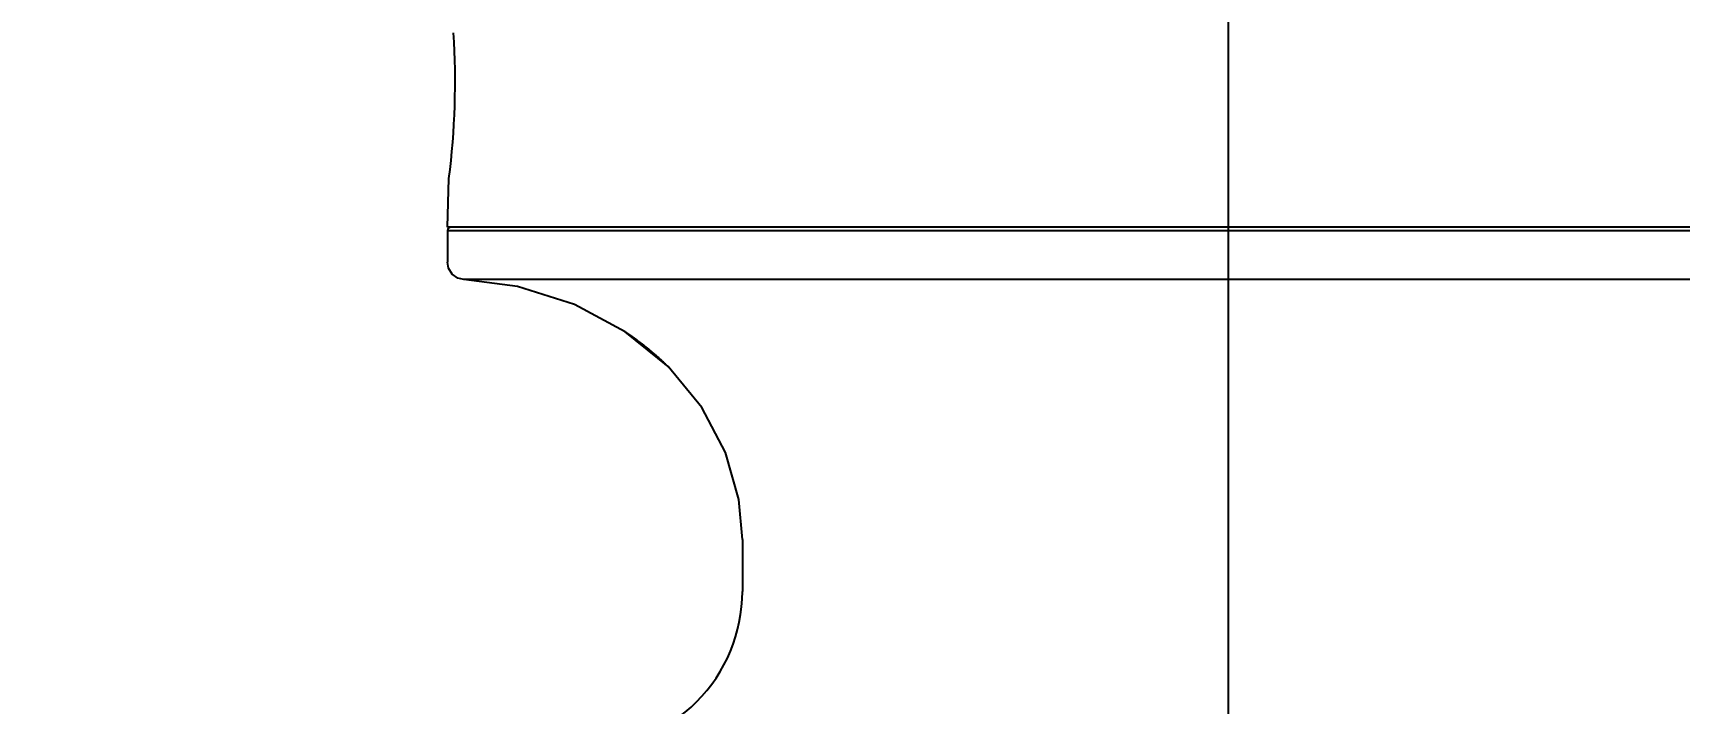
# Model space of a CAD drawing. Header units: millimetres. Extents: x 0 to 3800, y -67 to 2530.
# Drawn here: x 3294.8 to 3392.2, y 914.4 to 954.1 of the extents above; entities that cross this region are included whole.
import ezdxf
from ezdxf.lldxf.tags import DXFTag

# ---------------------------------------------------------------- set-up
doc = ezdxf.new("R2010")
doc.units = ezdxf.units.MM
for name, color, linetype in [('내부선 및 부속', 4, 'Continuous'), ('중심선', 1, 'DASHED'), ('치수선', 7, 'Continuous')]:
    doc.layers.add(name, color=color, linetype=linetype)
doc.styles.add('____', font='')
doc.styles.get('____').set_extended_font_data('굴림')
tags = doc.linetypes.add('DASHDOT', pattern=[70, 31, -13, 13, -13]).pattern_tags.tags
tags[10:11] = [DXFTag(74, 4), DXFTag(75, 0), DXFTag(340, '0'), DXFTag(46, 0.0), DXFTag(50, 0.0), DXFTag(44, 0.0), DXFTag(45, 0.0)]
tags[8:9] = [DXFTag(74, 4), DXFTag(75, 0), DXFTag(340, '0'), DXFTag(46, 0.0), DXFTag(50, 0.0), DXFTag(44, 0.0), DXFTag(45, 0.0)]
tags[6:7] = [DXFTag(74, 4), DXFTag(75, 0), DXFTag(340, '0'), DXFTag(46, 0.0), DXFTag(50, 0.0), DXFTag(44, 0.0), DXFTag(45, 0.0)]
tags[4:5] = [DXFTag(74, 4), DXFTag(75, 0), DXFTag(340, '0'), DXFTag(46, 0.0), DXFTag(50, 0.0), DXFTag(44, 0.0), DXFTag(45, 0.0)]
tags = doc.linetypes.add('DASHED', pattern=[25.72, 12.86, -12.86]).pattern_tags.tags
tags[6:7] = [DXFTag(74, 4), DXFTag(75, 0), DXFTag(340, '0'), DXFTag(46, 0.0), DXFTag(50, 0.0), DXFTag(44, 0.0), DXFTag(45, 0.0)]
tags[4:5] = [DXFTag(74, 4), DXFTag(75, 0), DXFTag(340, '0'), DXFTag(46, 0.0), DXFTag(50, 0.0), DXFTag(44, 0.0), DXFTag(45, 0.0)]
doc.dimstyles.new('MSADIM', dxfattribs={"dimtxt": 33, "dimasz": 17, "dimexe": 10, "dimexo": 7.5, "dimgap": 10, "dimtad": 0, "dimtih": 1, "dimtoh": 1, "dimdec": 0, "dimzin": 1, "dimdsep": 46, "dimtxsty": '____', "dimcen": 11.25, "dimadec": 0, "dimazin": 0, "dimtfac": 1, "dimtdec": 0, "dimtix": 1, "dimtmove": 0, "dimatfit": 3, "dimfxl": 1, "dimtolj": 1, "dimtzin": 1, "dimarcsym": 0})

# ---------------------------------------------------------------- blocks, each defined once
blk = doc.blocks.new('*D27')
at = {"layer": '치수선', "color": 0, "linetype": 'Continuous', "lineweight": -2, "transparency": 16777216}
for p, q in [((3245.479, 953.665), (3245.479, 1103.338)), ((3365.479, 1061.187), (3365.479, 1103.338)), ((3262.479, 1093.338), (3268.831, 1093.338)), ((3348.479, 1093.338), (3340.695, 1093.338))]:
    blk.add_line(p, q, dxfattribs=at)
at = {"layer": '치수선', "color": 0, "linetype": 'Continuous', "transparency": 16777216}
for points in [[(3262.479, 1096.171), (3262.479, 1090.504), (3245.479, 1093.338)], [(3348.479, 1096.171), (3348.479, 1090.504), (3365.479, 1093.338)]]:
    blk.add_solid(points, dxfattribs=at)
at = {"layer": '치수선', "color": 0, "linetype": 'Continuous', "transparency": 16777216, "insert": (3304.763, 1093.338), "char_height": 25, "attachment_point": 5, "style": '____'}
blk.add_mtext('\\A1;120', dxfattribs=at)

msp = doc.modelspace()

# ---------------------------------------------------------------- linework, layer by layer
at = {"layer": '내부선 및 부속', "linetype": 'Continuous'}
for p, q in [((3319.284, 942.59), (3319.375, 945.464)), ((3411.674, 942.59), (3319.284, 942.59)), ((3319.284, 942.385), (3319.284, 940.511)), ((3319.284, 942.385), (3411.674, 942.385)), ((3320.26, 939.486), (3319.89, 939.575)), ((3323.173, 939.484), (3320.26, 939.486)), ((3323.425, 939.07), (3320.26, 939.486)), ((3342.844, 939.489), (3323.173, 939.484)), ((3365.479, 939.494), (3342.844, 939.489)), ((3388.114, 939.489), (3365.479, 939.494)), ((3407.785, 939.484), (3388.114, 939.489)), ((3336.736, 924.109), (3336.736, 924.109)), ((3336.736, 924.109), (3336.736, 924.109)), ((3336.736, 924.109), (3336.736, 921.032))]:
    msp.add_line(p, q, dxfattribs=at)
at = {"layer": '내부선 및 부속', "linetype": 'Continuous', "flags": 128}
for points in [[(3319.89, 939.575), (3319.559, 939.812), (3319.347, 940.16), (3319.284, 940.511)], [(3336.736, 924.104), (3336.529, 926.471), (3335.736, 929.249), (3334.33, 931.912), (3332.336, 934.334), (3329.802, 936.399), (3326.803, 938.008), (3323.425, 939.07)], [(3329.813, 936.393), (3329.842, 936.373), (3329.871, 936.354), (3329.9, 936.334), (3329.928, 936.315), (3329.957, 936.295), (3329.986, 936.276), (3330.015, 936.256), (3330.043, 936.236), (3330.072, 936.216), (3330.1, 936.197), (3330.129, 936.177), (3330.157, 936.157), (3330.186, 936.137), (3330.214, 936.117), (3330.242, 936.097), (3330.271, 936.076), (3330.299, 936.056), (3330.327, 936.036), (3330.355, 936.015), (3330.383, 935.995), (3330.411, 935.975), (3330.439, 935.954), (3330.467, 935.934), (3330.495, 935.913), (3330.523, 935.892), (3330.551, 935.872), (3330.579, 935.851), (3330.606, 935.83), (3330.634, 935.809), (3330.662, 935.788), (3330.689, 935.767), (3330.717, 935.746), (3330.744, 935.725), (3330.772, 935.704), (3330.799, 935.683), (3330.827, 935.662), (3330.854, 935.64), (3330.881, 935.619), (3330.908, 935.598), (3330.936, 935.576), (3330.963, 935.555), (3330.99, 935.533), (3331.017, 935.512), (3331.044, 935.49), (3331.071, 935.468), (3331.097, 935.446), (3331.124, 935.425), (3331.151, 935.403), (3331.178, 935.381), (3331.204, 935.359), (3331.231, 935.337), (3331.257, 935.315), (3331.284, 935.293), (3331.31, 935.271), (3331.337, 935.248), (3331.363, 935.226), (3331.389, 935.204), (3331.416, 935.182), (3331.442, 935.159), (3331.468, 935.137), (3331.494, 935.114), (3331.52, 935.092), (3331.546, 935.069), (3331.572, 935.047), (3331.598, 935.024), (3331.624, 935.001), (3331.649, 934.978), (3331.675, 934.955), (3331.701, 934.933), (3331.726, 934.91), (3331.752, 934.887), (3331.777, 934.864), (3331.803, 934.841), (3331.828, 934.818), (3331.854, 934.794), (3331.879, 934.771), (3331.904, 934.748), (3331.929, 934.725), (3331.954, 934.701), (3331.979, 934.678), (3332.004, 934.655), (3332.029, 934.631), (3332.054, 934.608), (3332.079, 934.584), (3332.104, 934.56), (3332.129, 934.537), (3332.153, 934.513), (3332.178, 934.489), (3332.202, 934.466), (3332.227, 934.442), (3332.251, 934.418), (3332.276, 934.394), (3332.3, 934.37), (3332.324, 934.346), (3332.348, 934.322)]]:
    msp.add_lwpolyline(points, dxfattribs=at)
at = {"layer": '내부선 및 부속', "linetype": 'Continuous'}
for centre, radius, start, end in [((3273.699, 951.226), 46.038, 352.81109, 3.56381), ((3319.49, 942.385), 0.205, 90, 180), ((3327.497, 921.032), 9.239, 269.99986, 0.00023)]:
    msp.add_arc(centre, radius, start, end, dxfattribs=at)
at = {"layer": '중심선', "linetype": 'DASHDOT'}
msp.add_line((3365.479, 1053.687), (3365.479, 227.802), dxfattribs=at)

# ---------------------------------------------------------------- dimensions: what is measured, and where the dimension line sits
at = {"layer": '치수선', "linetype": 'Continuous'}
dim = msp.add_linear_dim(base=(3365.479, 1093.338), p1=(3245.479, 946.165), p2=(3365.479, 1053.687), dimstyle='MSADIM', override={"dimtxt": 25}, dxfattribs=at)
dim.commit()
dim.dimension.update_dxf_attribs({"geometry": '*D27', "text_midpoint": (3304.763, 1093.338), "dimtype": 160})

doc.saveas('drawing.dxf')
